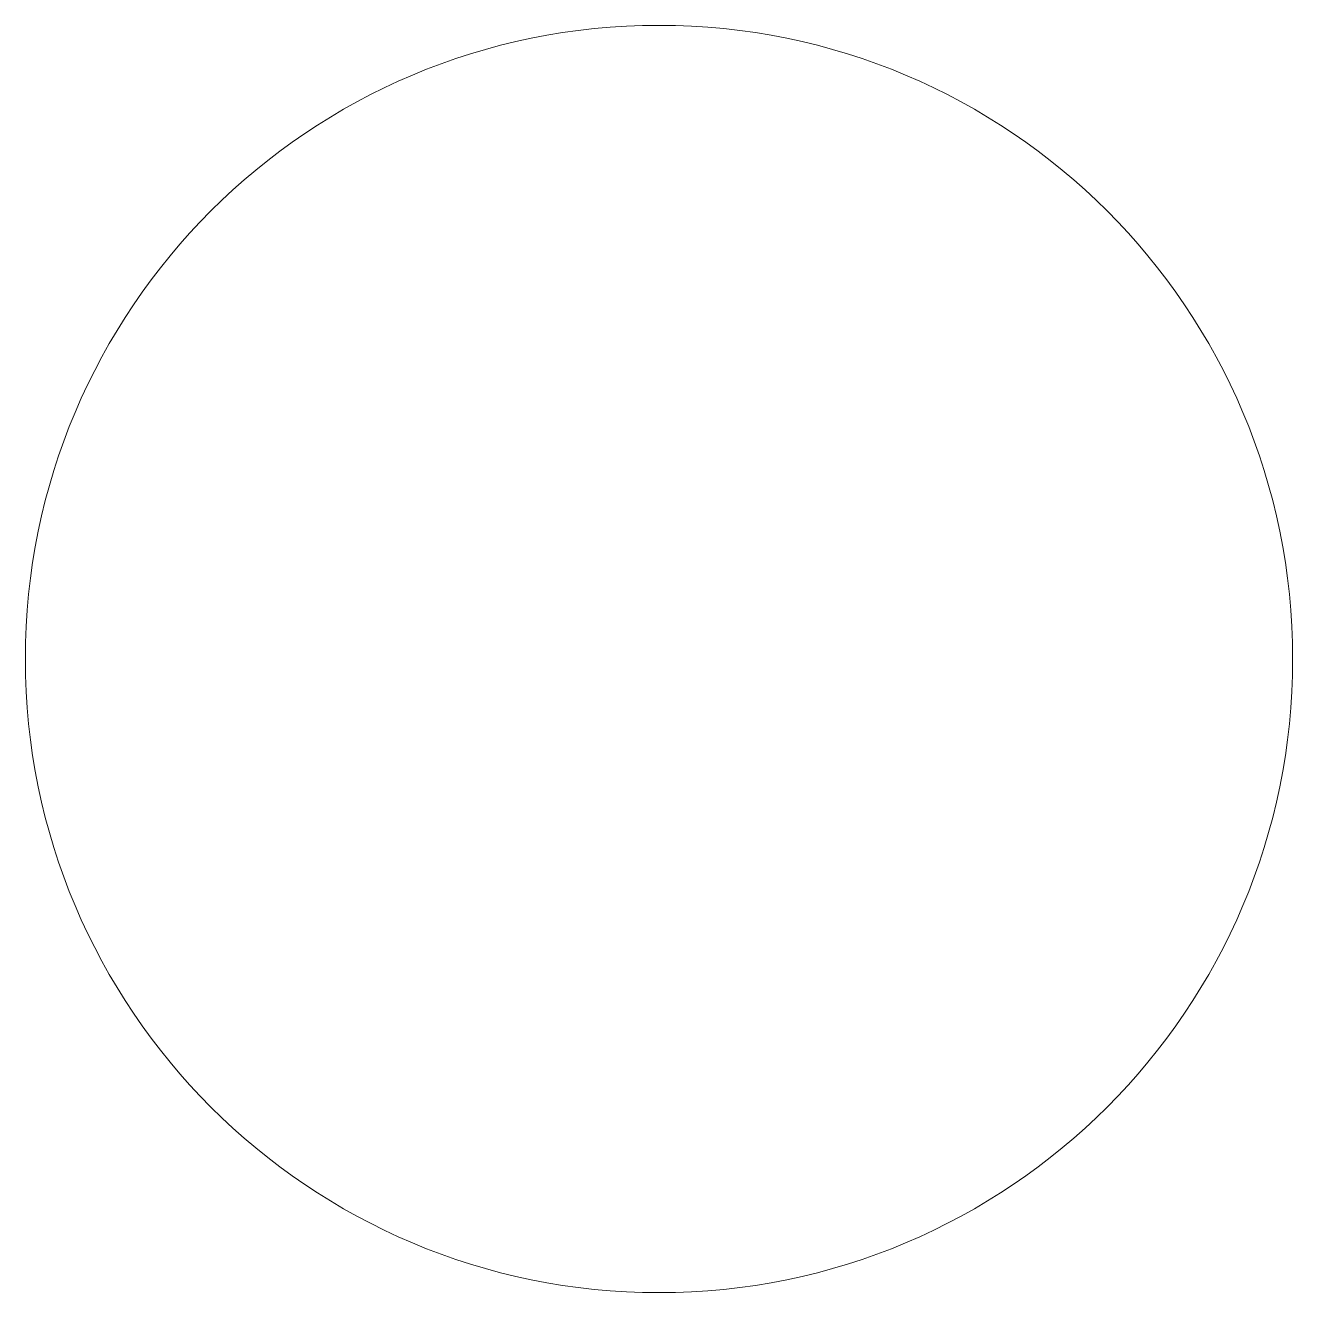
# Model space of a CAD drawing. Header units: millimetres. Extents: x 10.4 to 80.4, y 11.3 to 81.3.
import ezdxf

# ---------------------------------------------------------------- set-up
doc = ezdxf.new("R2010")
doc.units = ezdxf.units.MM

msp = doc.modelspace()

# ---------------------------------------------------------------- linework, layer by layer
at = {"color": 0, "linetype": 'Continuous', "lineweight": 0}
msp.add_circle((45.447, 46.261), 35, dxfattribs=at)

doc.saveas('drawing.dxf')
